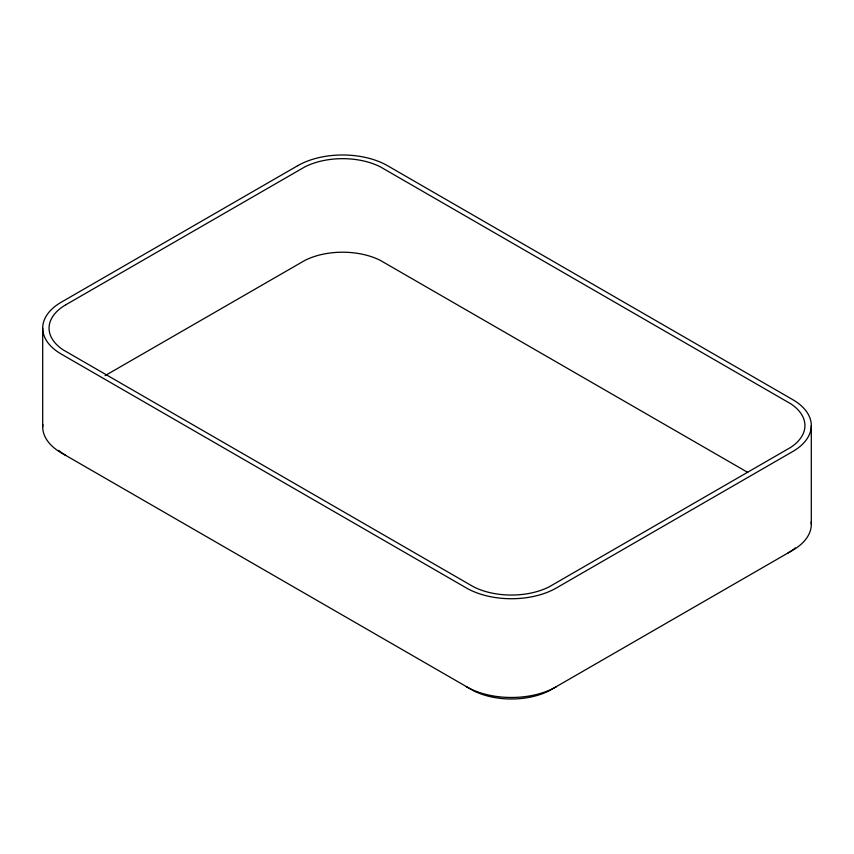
<?xml version="1.0" encoding="UTF-8"?>
<svg xmlns="http://www.w3.org/2000/svg" width="854" height="854" viewBox="0 0 854 854"><rect width="100%" height="100%" fill="white"/><g stroke="black" fill="none" stroke-linecap="round" stroke-linejoin="round"><path stroke-width="1.28" d="M788.082 552.944L790.719 551.321A57.282 33.071 0 0 0 793.099 549.645M105.074 375.643L304.974 260.353A57.282 33.071 0 0 1 380.265 260.353L747.709 472.379M65.918 455.502L63.281 453.88A57.282 33.071 0 0 1 58.723 450.453M811.3 425.58L811.3 524.313M42.7 328.139L42.7 426.883M556.392 686.712A63.644 36.743 0 0 1 466.38 686.712M811.161 521.911A63.644 36.743 0 0 1 792.661 550.296L549.143 690.79A57.282 33.071 0 0 1 473.618 690.79L61.339 452.866A63.644 36.743 0 0 1 42.839 424.481M795.277 547.884A57.282 33.071 0 0 1 793.846 549.069M65.918 304.718L63.281 306.34A57.282 33.071 0 0 0 63.281 349.948L473.618 586.847A57.282 33.071 0 0 0 549.143 586.847L790.719 447.379A57.282 33.071 0 0 0 790.719 403.771L380.265 166.808A57.282 33.071 0 0 0 304.974 166.808L65.918 304.718M297.608 165.751L61.339 302.156A63.644 36.743 0 0 0 61.339 354.122L466.38 587.968A63.644 36.743 0 0 0 556.392 587.968L792.661 451.563A63.644 36.743 0 0 0 792.661 399.597L387.62 165.751A63.644 36.743 0 0 0 297.608 165.751"/></g></svg>
